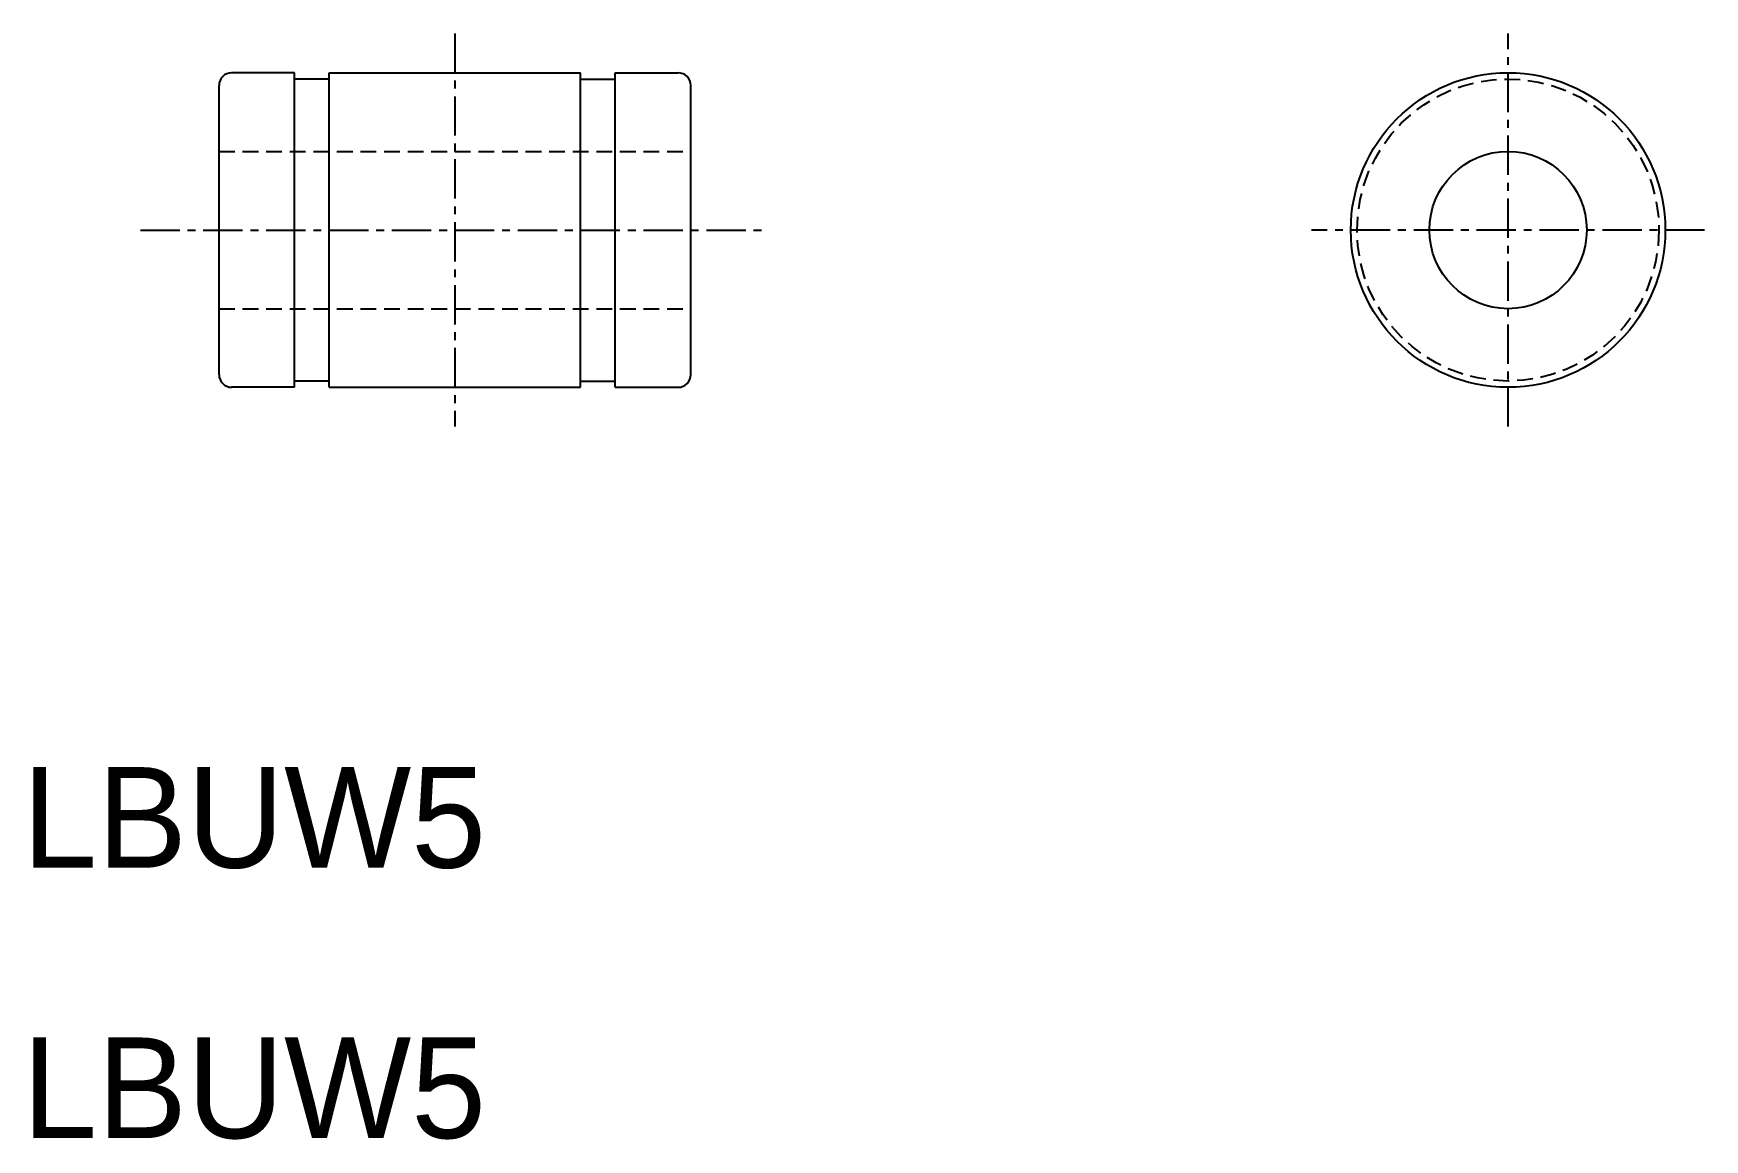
# Model space of a CAD drawing. Extents: x 115.4 to 168.6, y 145.1 to 180.2.
import ezdxf

# ---------------------------------------------------------------- set-up
doc = ezdxf.new("R2010")
doc.units = 0
doc.linetypes.add('CENTER', pattern=[2, 1.25, -0.25, 0.25, -0.25])
doc.linetypes.add('DASHED', pattern=[0.75, 0.5, -0.25])
doc.layers.get('0').update_dxf_attribs({"linetype": 'CONTINUOUS'})
doc.layers.add('CENTER', color=1, linetype='CENTER')

msp = doc.modelspace()

# ---------------------------------------------------------------- linework, layer by layer
at = {"color": 7, "linetype": 'CONTINUOUS'}
for p, q in [((121.332, 169.393), (121.332, 178.593)), ((123.732, 178.993), (121.732, 178.993)), ((122.732, 178.993), (122.732, 178.993)), ((123.232, 178.993), (123.232, 178.993)), ((123.732, 168.993), (123.732, 178.993)), ((124.832, 178.793), (123.732, 178.793)), ((124.832, 168.993), (124.832, 178.993)), ((124.832, 178.993), (132.832, 178.993)), ((132.832, 168.993), (132.832, 178.993)), ((132.832, 178.793), (133.932, 178.793)), ((133.932, 168.993), (133.932, 178.993)), ((133.932, 178.993), (135.932, 178.993)), ((136.332, 169.393), (136.332, 178.593)), ((124.832, 169.193), (123.732, 169.193)), ((132.832, 169.193), (133.932, 169.193)), ((123.732, 168.993), (121.732, 168.993)), ((124.832, 168.993), (132.832, 168.993)), ((133.932, 168.993), (135.932, 168.993))]:
    msp.add_line(p, q, dxfattribs=at)
at = {"color": 3, "linetype": 'DASHED'}
for p, q in [((121.332, 176.493), (136.332, 176.493)), ((121.332, 171.493), (136.332, 171.493))]:
    msp.add_line(p, q, dxfattribs=at)
at = {"color": 7, "linetype": 'CONTINUOUS'}
for radius in [5, 2.5]:
    msp.add_circle((162.325, 173.993), radius, dxfattribs=at)
at = {"color": 3, "linetype": 'DASHED'}
msp.add_circle((162.325, 173.993), 4.8, dxfattribs=at)
at = {"color": 7, "linetype": 'CONTINUOUS'}
for centre, start, end in [((121.732, 178.593), 90, 180), ((135.932, 178.593), 0, 90), ((121.732, 169.393), 180, 270), ((135.932, 169.393), 270, 0)]:
    msp.add_arc(centre, 0.4, start, end, dxfattribs=at)
at = {"layer": 'CENTER', "color": 1, "linetype": 'CENTER'}
for p, q in [((128.832, 180.243), (128.832, 167.743)), ((162.325, 167.743), (162.325, 180.243)), ((118.832, 173.993), (138.832, 173.993)), ((168.575, 173.993), (156.075, 173.993))]:
    msp.add_line(p, q, dxfattribs=at)

# ---------------------------------------------------------------- texts
at = {"color": 7, "linetype": 'CONTINUOUS'}
for p in [(115.078, 153.721), (115.078, 145.124)]:
    msp.add_text('LBUW5', height=3.2, dxfattribs=at).set_placement(p)

doc.saveas('drawing.dxf')
